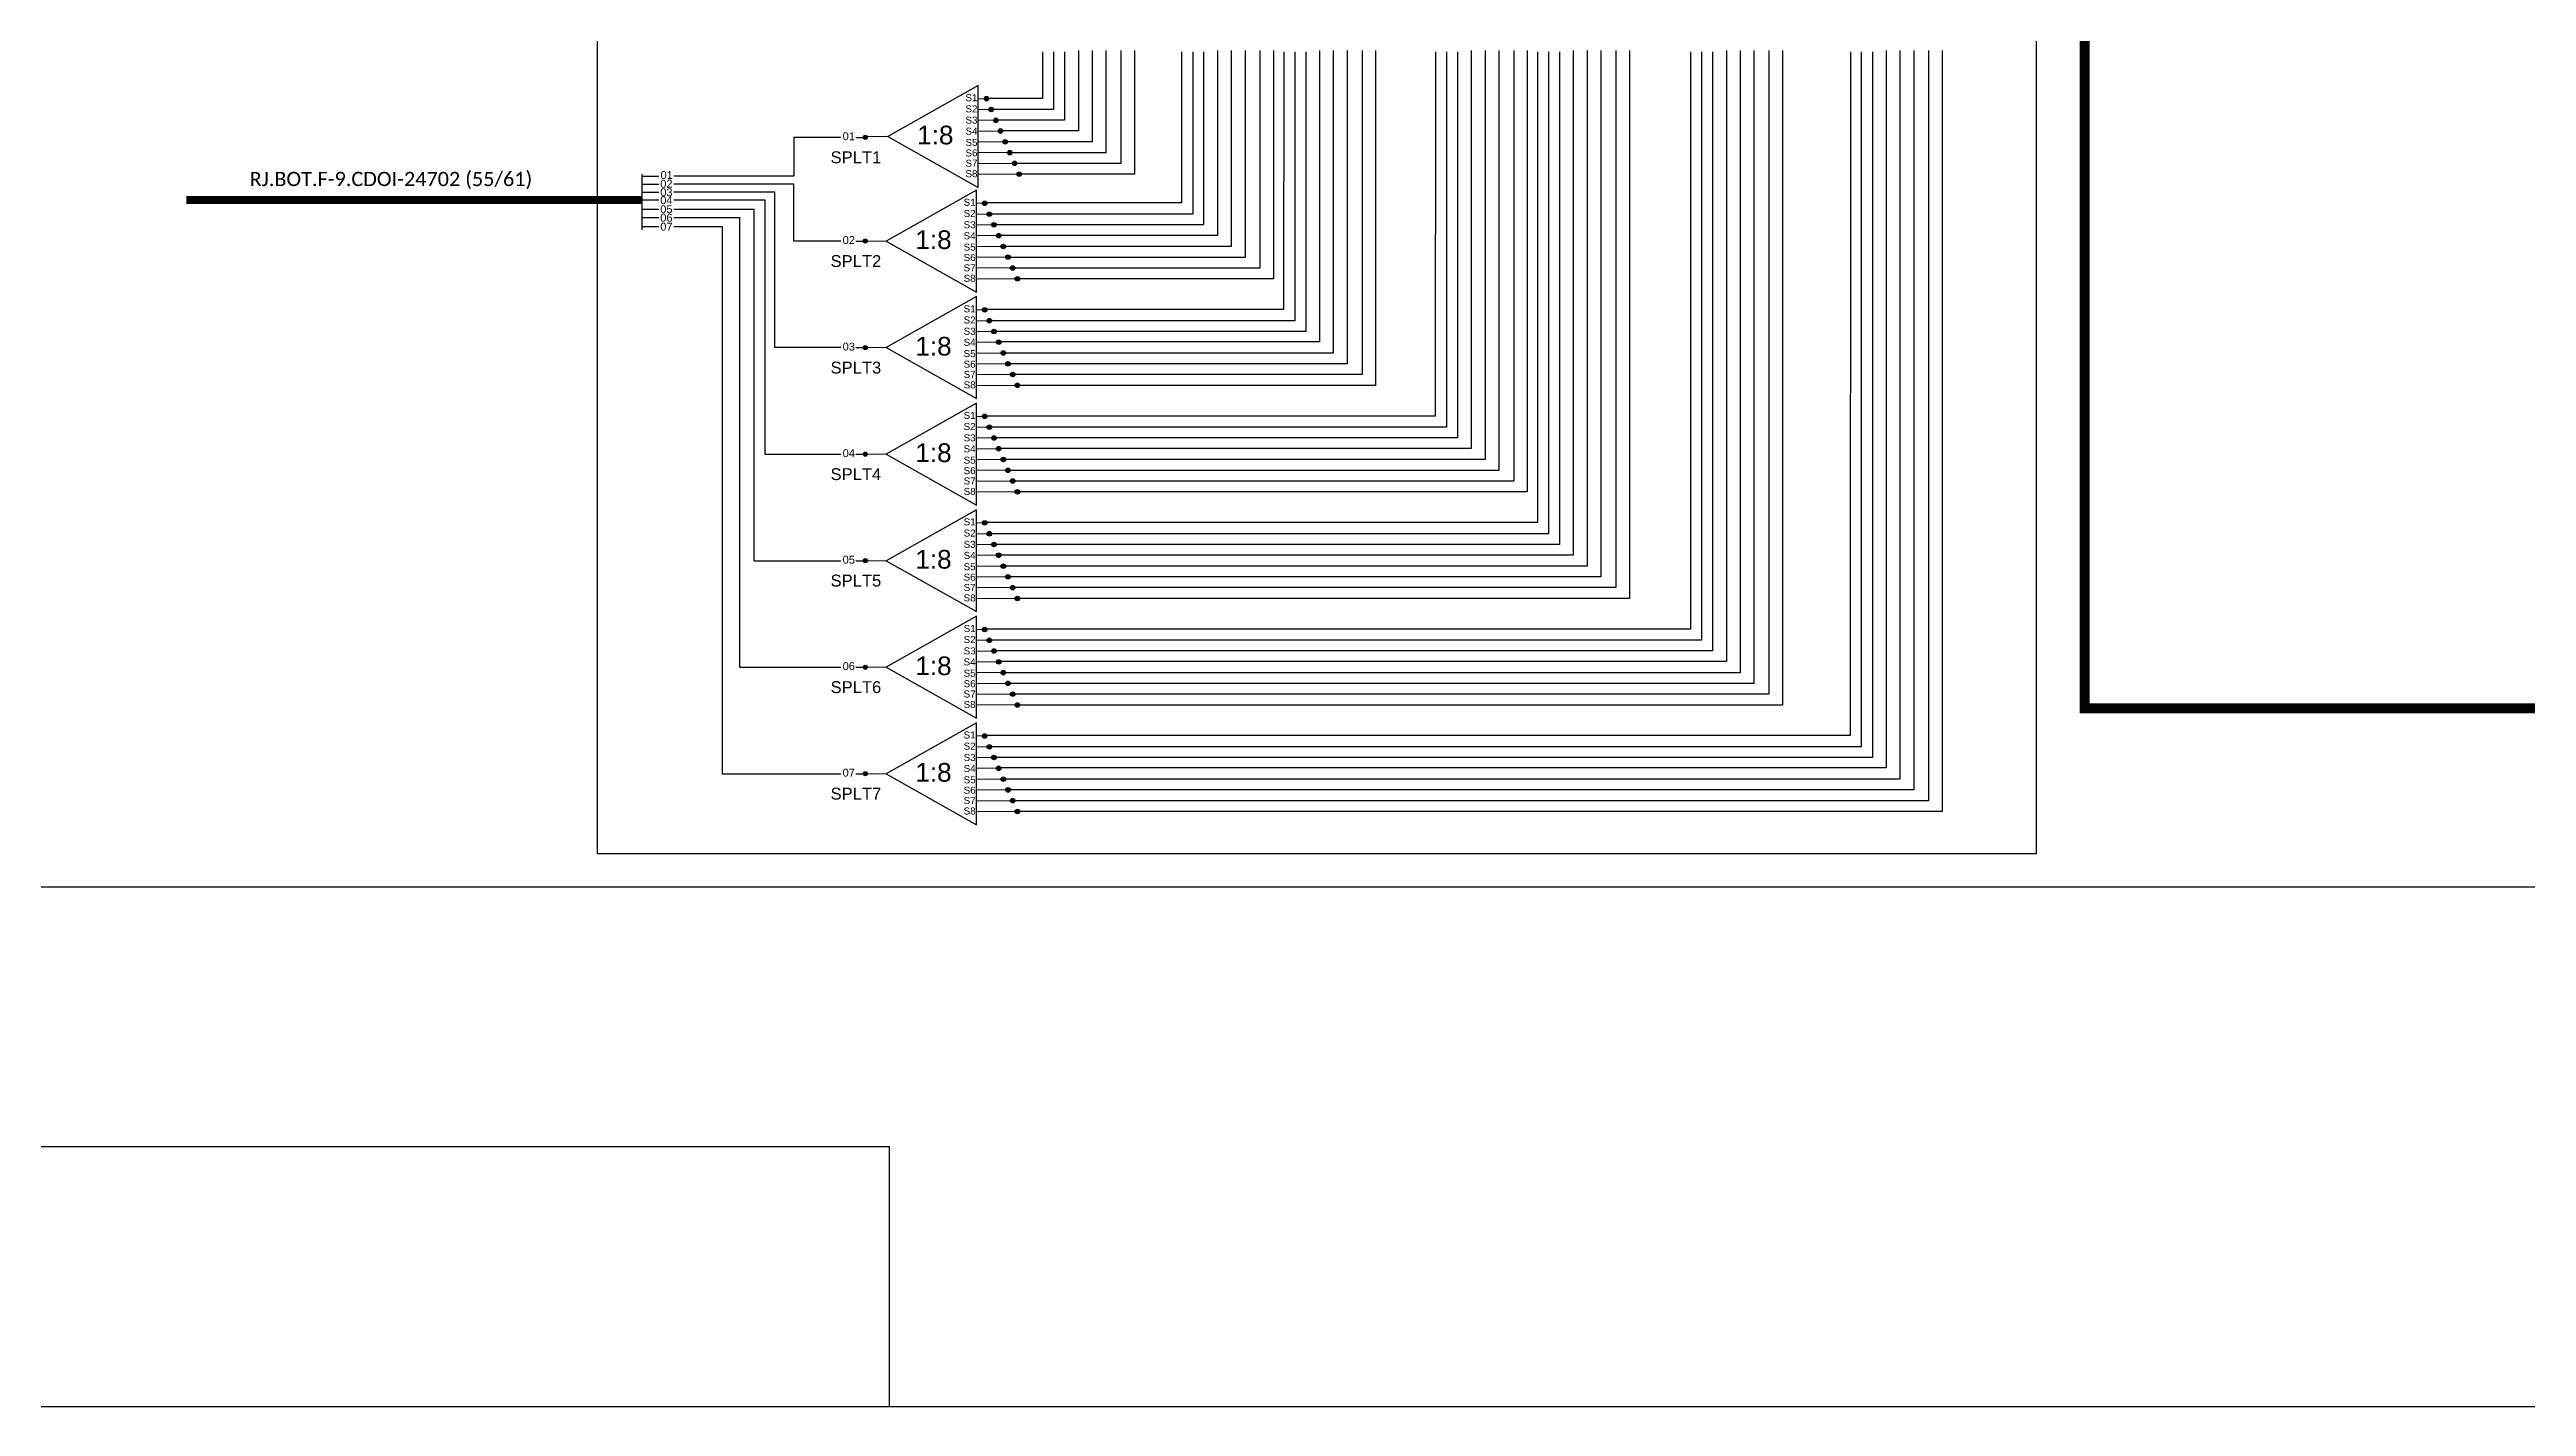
# Model space of a CAD drawing. Extents: x -89 to 2536, y 705 to 1299.
# Drawn here: x 1932 to 2203.4, y 705 to 853.7 of the extents above; entities that cross this region are included whole.
import ezdxf
from ezdxf.enums import TextEntityAlignment as Align

# ---------------------------------------------------------------- set-up
doc = ezdxf.new("R2010")
doc.units = 0
doc.styles.add('ARIAL', font='arial.ttf')
doc.styles.get("Standard").update_dxf_attribs({"font": 'arial.ttf'})
doc.styles.add('WMF-Calibri0', font='calibri.ttf')
doc.linetypes.add('RESERVA', pattern='A,0.5,-0.15,["RESERVA",Standard,S=0.18,R=0,X=0,Y=-0.1],-1.3', length=1.95)

# ---------------------------------------------------------------- blocks, each defined once
blk = doc.blocks.new('SPLT_1-8_DIV_DIR')
h = blk.add_hatch(color=3)
h.dxf.hatch_style = 1
edge = h.paths.add_edge_path()
edge.add_arc((12.77, 4.04), 0.242, 0, 360)
h = blk.add_hatch(color=3)
h.dxf.hatch_style = 1
edge = h.paths.add_edge_path()
edge.add_arc((13.27, 2.88), 0.242, 0, 360)
h = blk.add_hatch(color=3)
h.dxf.hatch_style = 1
edge = h.paths.add_edge_path()
edge.add_arc((13.77, 1.73), 0.242, 0, 360)
h = blk.add_hatch(color=3)
h.dxf.hatch_style = 1
edge = h.paths.add_edge_path()
edge.add_arc((14.27, 0.58), 0.242, 0, 360)
h = blk.add_hatch(color=3)
h.dxf.hatch_style = 1
edge = h.paths.add_edge_path()
edge.add_arc((14.77, -0.58), 0.242, 0, 360)
h = blk.add_hatch(color=3)
h.dxf.hatch_style = 1
edge = h.paths.add_edge_path()
edge.add_arc((15.27, -1.73), 0.242, 0, 360)
h = blk.add_hatch(color=3)
h.dxf.hatch_style = 1
edge = h.paths.add_edge_path()
edge.add_arc((15.77, -2.88), 0.242, 0, 360)
h = blk.add_hatch(color=3)
h.dxf.hatch_style = 1
edge = h.paths.add_edge_path()
edge.add_arc((16.27, -4.04), 0.242, 0, 360)
at = {"color": 1}
blk.add_lwpolyline([(11.89, 5.45), (2.22, 0), (11.89, -5.45), (11.89, 5.45)], dxfattribs=at)
at = {"color": 7, "lineweight": 0}
for points in [[(12.77, 4.04), (11.89, 4.04)], [(11.89, 2.88), (13.27, 2.88)], [(11.89, 1.73), (13.77, 1.73)], [(11.89, 0.58), (14.27, 0.58)], [(11.89, -0.58), (14.77, -0.58)], [(11.89, -1.73), (15.27, -1.73)], [(11.89, -2.88), (15.77, -2.88)], [(11.89, -4.04), (16.27, -4.04)]]:
    blk.add_lwpolyline(points, dxfattribs=at)
at = {"color": 1, "lineweight": 0}
blk.add_lwpolyline([(2.22, 0), (0, 0)], dxfattribs=at)
at = {"color": 3}
for centre in [(12.77, 4.04), (13.27, 2.88), (13.77, 1.73), (14.27, 0.58), (14.77, -0.58), (15.27, -1.73), (15.77, -2.88), (16.27, -4.04)]:
    blk.add_circle(centre, 0.242, dxfattribs=at)
at = {"color": 1, "style": 'ARIAL'}
for s, height, p in [('S1', 0.75, (10.52, 3.77)), ('S2', 0.75, (10.52, 2.58)), ('1:8', 2, (5.35, -0.85)), ('S3', 0.75, (10.52, 1.37)), ('S4', 0.75, (10.52, 0.19)), ('S5', 0.75, (10.52, -1.02)), ('S6', 0.75, (10.52, -2.14)), ('S7', 0.75, (10.52, -3.24)), ('S8', 0.75, (10.52, -4.36))]:
    blk.add_text(s, height=height, dxfattribs=at).set_placement(p)

msp = doc.modelspace()

# ---------------------------------------------------------------- hatches: boundary and pattern name
h = msp.add_hatch(color=3)
h.dxf.hatch_style = 1
edge = h.paths.add_edge_path()
edge.add_arc((2021.41, 844.04), 0.222, 0, 360)
h = msp.add_hatch(color=3)
h.dxf.hatch_style = 1
edge = h.paths.add_edge_path()
edge.add_arc((2021.41, 832.68), 0.222, 0, 360)
h = msp.add_hatch(color=3)
h.dxf.hatch_style = 1
edge = h.paths.add_edge_path()
edge.add_arc((2021.41, 821.01), 0.222, 0, 360)
h = msp.add_hatch(color=3)
h.dxf.hatch_style = 1
edge = h.paths.add_edge_path()
edge.add_arc((2021.41, 809.34), 0.222, 0, 360)
h = msp.add_hatch(color=3)
h.dxf.hatch_style = 1
edge = h.paths.add_edge_path()
edge.add_arc((2021.41, 797.67), 0.222, 0, 360)
h = msp.add_hatch(color=3)
h.dxf.hatch_style = 1
edge = h.paths.add_edge_path()
edge.add_arc((2021.41, 786), 0.222, 0, 360)
h = msp.add_hatch(color=3)
h.dxf.hatch_style = 1
edge = h.paths.add_edge_path()
edge.add_arc((2021.41, 774.33), 0.222, 0, 360)

# ---------------------------------------------------------------- linework, layer by layer
at = {"color": 5}
for p, q in [((2040.84, 853.4), (2040.82, 848.31)), ((2042.04, 853.4), (2042.04, 847.09)), ((2043.25, 853.4), (2043.25, 845.92)), ((2044.76, 853.55), (2044.76, 844.76)), ((2046.27, 853.55), (2046.27, 843.54)), ((2047.78, 853.55), (2047.78, 842.36)), ((2049.42, 853.55), (2049.41, 841.19)), ((2050.89, 853.55), (2050.89, 840)), ((2040.82, 848.31), (2034.93, 848.31)), ((2042.04, 847.09), (2035.45, 847.09)), ((2043.25, 845.92), (2035.96, 845.92)), ((2044.76, 844.76), (2036.47, 844.76)), ((2046.27, 843.54), (2036.98, 843.54)), ((2047.78, 842.36), (2037.49, 842.36)), ((2049.41, 841.19), (2038.01, 841.19)), ((2050.89, 840), (2038.52, 840)), ((2000.45, 837.18), (2010.42, 837.18)), ((2010.42, 837.18), (2010.42, 809.34)), ((2010.42, 809.34), (2018.74, 809.34))]:
    msp.add_line(p, q, dxfattribs=at)
at = {"color": 6}
for p, q in [((2056.07, 853.42), (2056.05, 836.85)), ((2057.28, 853.42), (2057.28, 835.63)), ((2058.48, 853.42), (2058.48, 834.45)), ((2059.99, 853.57), (2059.99, 833.3)), ((2061.5, 853.57), (2061.5, 832.07)), ((2063.01, 853.57), (2063.01, 830.89)), ((2064.65, 853.57), (2064.65, 829.72)), ((2066.13, 853.57), (2066.13, 828.53)), ((2067.25, 853.42), (2067.23, 825.18)), ((2068.46, 853.42), (2068.46, 823.96)), ((2069.66, 853.42), (2069.66, 822.78)), ((2071.17, 853.57), (2071.17, 821.63)), ((2072.68, 853.57), (2072.68, 820.41)), ((2056.05, 836.85), (2034.73, 836.85)), ((2057.28, 835.63), (2035.25, 835.63)), ((2058.48, 834.45), (2035.76, 834.45)), ((2059.99, 833.3), (2036.27, 833.3)), ((2061.5, 832.07), (2036.78, 832.07)), ((2063.01, 830.89), (2037.3, 830.89)), ((2064.65, 829.72), (2037.81, 829.72)), ((2066.13, 828.53), (2038.32, 828.53)), ((2067.23, 825.18), (2034.73, 825.18)), ((2068.46, 823.96), (2035.25, 823.96)), ((2069.66, 822.78), (2035.76, 822.78)), ((2071.17, 821.63), (2036.27, 821.63)), ((2072.68, 820.41), (2036.78, 820.41))]:
    msp.add_line(p, q, dxfattribs=at)
at = {"color": 8, "linetype": 'RESERVA', "ltscale": 4}
for p, q in [((2074.19, 853.57), (2074.19, 819.22)), ((2075.83, 853.57), (2075.83, 818.05)), ((2077.31, 853.57), (2077.31, 816.87)), ((2103.64, 853.57), (2103.64, 794.72)), ((2105.12, 853.57), (2105.12, 793.53)), ((2139.38, 853.55), (2139.38, 770.19)), ((2074.19, 819.22), (2037.3, 819.22)), ((2075.83, 818.05), (2037.81, 818.05)), ((2077.31, 816.87), (2038.32, 816.87)), ((2103.64, 794.72), (2037.81, 794.72)), ((2105.12, 793.53), (2038.32, 793.53)), ((2139.38, 770.19), (2038.32, 770.19))]:
    msp.add_line(p, q, dxfattribs=at)
at = {"color": 30}
for p, q in [((2083.88, 853.42), (2083.86, 813.51)), ((2085.09, 853.42), (2085.09, 812.29)), ((2086.29, 853.42), (2086.29, 811.11)), ((2087.8, 853.57), (2087.8, 809.96)), ((2089.31, 853.57), (2089.31, 808.74)), ((2090.82, 853.57), (2090.82, 807.56)), ((2092.46, 853.57), (2092.46, 806.39)), ((2093.94, 853.57), (2093.94, 805.2)), ((2095.06, 853.42), (2095.04, 801.84)), ((2096.27, 853.42), (2096.27, 800.62)), ((2097.47, 853.42), (2097.47, 799.45)), ((2098.98, 853.57), (2098.98, 798.29)), ((2100.49, 853.57), (2100.49, 797.07)), ((2102, 853.57), (2102, 795.89)), ((2083.86, 813.51), (2034.73, 813.51)), ((2085.09, 812.29), (2035.25, 812.29)), ((2086.29, 811.11), (2035.76, 811.11)), ((2087.8, 809.96), (2036.27, 809.96)), ((2089.31, 808.74), (2036.78, 808.74)), ((2090.82, 807.56), (2037.3, 807.56)), ((2092.46, 806.39), (2037.81, 806.39)), ((2093.94, 805.2), (2038.32, 805.2)), ((2095.04, 801.84), (2034.73, 801.84)), ((2096.27, 800.62), (2035.25, 800.62)), ((2097.47, 799.45), (2035.76, 799.45)), ((2098.98, 798.29), (2036.27, 798.29)), ((2100.49, 797.07), (2036.78, 797.07)), ((2102, 795.89), (2037.3, 795.89))]:
    msp.add_line(p, q, dxfattribs=at)
at = {"color": 1}
for p, q in [((2111.83, 853.4), (2111.81, 790.17)), ((2113.03, 853.4), (2113.03, 788.96)), ((2114.24, 853.4), (2114.24, 787.78)), ((2115.75, 853.55), (2115.75, 786.62)), ((2117.26, 853.55), (2117.26, 785.4)), ((2118.77, 853.55), (2118.77, 784.22)), ((2120.41, 853.55), (2120.41, 783.05)), ((2121.88, 853.55), (2121.88, 781.86)), ((2111.81, 790.17), (2034.73, 790.17)), ((2113.03, 788.96), (2035.25, 788.96)), ((2114.24, 787.78), (2035.76, 787.78)), ((2115.75, 786.62), (2036.27, 786.62)), ((2117.26, 785.4), (2036.78, 785.4)), ((2118.77, 784.22), (2037.3, 784.22)), ((2120.41, 783.05), (2037.81, 783.05)), ((2121.88, 781.86), (2038.32, 781.86))]:
    msp.add_line(p, q, dxfattribs=at)
at = {"color": 3}
for p, q in [((2129.33, 853.4), (2129.31, 778.51)), ((2130.53, 853.4), (2130.53, 777.29)), ((2131.74, 853.4), (2131.74, 776.11)), ((2133.25, 853.55), (2133.25, 774.96)), ((2134.76, 853.55), (2134.76, 773.73)), ((2136.27, 853.55), (2136.27, 772.55)), ((2137.91, 853.55), (2137.9, 771.38)), ((1996.92, 839.78), (1998.78, 839.78)), ((2129.31, 778.51), (2034.73, 778.51)), ((2130.53, 777.29), (2035.25, 777.29)), ((2131.74, 776.11), (2035.76, 776.11)), ((2133.25, 774.96), (2036.27, 774.96)), ((2134.76, 773.73), (2036.78, 773.73)), ((2136.27, 772.55), (2037.3, 772.55)), ((2137.9, 771.38), (2037.81, 771.38))]:
    msp.add_line(p, q, dxfattribs=at)
at = {"color": 2}
for p, q in [((2013.58, 838.91), (2000.45, 838.91)), ((2013.58, 832.68), (2013.58, 838.91)), ((2018.74, 832.68), (2013.58, 832.68))]:
    msp.add_line(p, q, dxfattribs=at)
for points in [[(1697, 705.02), (2535.56, 705.02), (2535.56, 1299.02), (1697, 1299.02), (1697, 705.02)], [(2383.22, 761.89), (1781.63, 761.89), (1781.63, 874.86), (2383.22, 874.86)], [(2018.74, 821.01), (2011.49, 821.01), (2011.49, 838.05), (2000.45, 838.05)]]:
    msp.add_lwpolyline(points)
at = {"color": 3, "const_width": 1.11}
msp.add_lwpolyline([(2134.36, 856.23), (2134.36, 865.5), (2155, 865.5), (2155, 781.5), (2416.5, 781.5), (2416.5, 913.36)], dxfattribs=at)
at = {"color": 1}
msp.add_lwpolyline([(1992.06, 863.45), (2149.69, 863.45), (2149.69, 765.55), (1992.06, 765.55)], close=True, dxfattribs=at)
at = {"color": 5}
for points in [[(2034.44, 848.31), (2034.44, 848.31)], [(1996.92, 837.18), (1998.78, 837.18)], [(2034.24, 836.85), (2034.24, 836.85)], [(2034.24, 825.18), (2034.24, 825.18)], [(2034.24, 813.51), (2034.24, 813.51)], [(2020.37, 809.34), (2021.41, 809.34)], [(2034.24, 801.84), (2034.24, 801.84)], [(2034.24, 790.17), (2034.24, 790.17)], [(2034.24, 778.51), (2034.24, 778.51)]]:
    msp.add_lwpolyline(points, dxfattribs=at)
at = {"color": 3}
for points in [[(2018.74, 844.04), (2013.58, 844.04), (2013.58, 839.78), (2000.44, 839.78)], [(2020.37, 844.04), (2021.41, 844.04)]]:
    msp.add_lwpolyline(points, dxfattribs=at)
at = {"color": 1}
for points in [[(1996.92, 840.02), (1996.92, 833.91)], [(1996.92, 836.19), (1998.78, 836.19)], [(2000.45, 836.17), (2009.2, 836.17), (2009.2, 797.67), (2018.74, 797.67)], [(2020.37, 797.67), (2021.41, 797.67)]]:
    msp.add_lwpolyline(points, dxfattribs=at)
at = {"color": 2}
for points in [[(1996.92, 838.91), (1998.78, 838.91)], [(2020.37, 832.68), (2021.41, 832.68)]]:
    msp.add_lwpolyline(points, dxfattribs=at)
at = {"color": 1, "const_width": 0.867}
msp.add_lwpolyline([(1947.01, 837.18), (1996.92, 837.18)], dxfattribs=at)
at = {"color": 7}
for points in [[(1996.92, 838.05), (1998.78, 838.05)], [(2020.37, 821.01), (2021.41, 821.01)], [(1697.07, 733.5), (2024.03, 733.5), (2024.03, 705.02)]]:
    msp.add_lwpolyline(points, dxfattribs=at)
at = {"color": 190}
for points in [[(1996.92, 835.26), (1998.78, 835.26)], [(2000.45, 835.26), (2007.61, 835.26), (2007.61, 786), (2018.74, 786)], [(2020.37, 786), (2021.41, 786)]]:
    msp.add_lwpolyline(points, dxfattribs=at)
at = {"color": 36}
for points in [[(1996.92, 834.28), (1998.78, 834.28)], [(2000.45, 834.26), (2005.74, 834.26), (2005.74, 774.33), (2018.74, 774.33)], [(2020.37, 774.33), (2021.41, 774.33)]]:
    msp.add_lwpolyline(points, dxfattribs=at)
at = {"color": 3}
for centre in [(2021.41, 844.04), (2021.41, 832.68), (2021.41, 821.01), (2021.41, 809.34), (2021.41, 797.67), (2021.41, 786), (2021.41, 774.33)]:
    msp.add_circle(centre, 0.222, dxfattribs=at)

# ---------------------------------------------------------------- block references
at = {"xscale": 1.024242424242424, "yscale": 1.024242424242424, "zscale": 1.024242424242424}
for p in [(2021.61, 844.14), (2021.41, 832.68), (2021.41, 821.01), (2021.41, 809.34), (2021.41, 797.67), (2021.41, 786), (2021.41, 774.33)]:
    msp.add_blockref('SPLT_1-8_DIV_DIR', p, dxfattribs=at)

# ---------------------------------------------------------------- texts
at = {"style": 'ARIAL'}
for s, p in [('01', (2019.6, 844.16)), ('02', (1999.62, 838.96)), ('01', (1999.65, 839.91)), ('03', (1999.62, 838.02)), ('04', (1999.62, 837.16)), ('05', (1999.62, 836.17)), ('06', (1999.62, 835.24)), ('07', (1999.62, 834.26)), ('02', (2019.6, 832.79)), ('03', (2019.6, 821.12)), ('04', (2019.6, 809.45)), ('05', (2019.6, 797.78)), ('06', (2019.6, 786.12)), ('07', (2019.6, 774.45))]:
    msp.add_text(s, height=0.867, dxfattribs=at).set_placement(p, align=Align.MIDDLE_CENTER)
for s, p in [('SPLT1', (2020.38, 841.21)), ('SPLT2', (2020.38, 829.84)), ('SPLT3', (2020.38, 818.17)), ('SPLT4', (2020.38, 806.5)), ('SPLT5', (2020.38, 794.84)), ('SPLT6', (2020.38, 783.17)), ('SPLT7', (2020.38, 771.5))]:
    msp.add_text(s, height=1.3, dxfattribs=at).set_placement(p, align=Align.CENTER)
at = {"color": 1, "style": 'WMF-Calibri0'}
msp.add_text('RJ.BOT.F-9.CDOI-24702 (55/61)', height=1.56, dxfattribs=at).set_placement((1969.44, 839.48, 1.73), align=Align.MIDDLE_CENTER)

doc.saveas('drawing.dxf')
